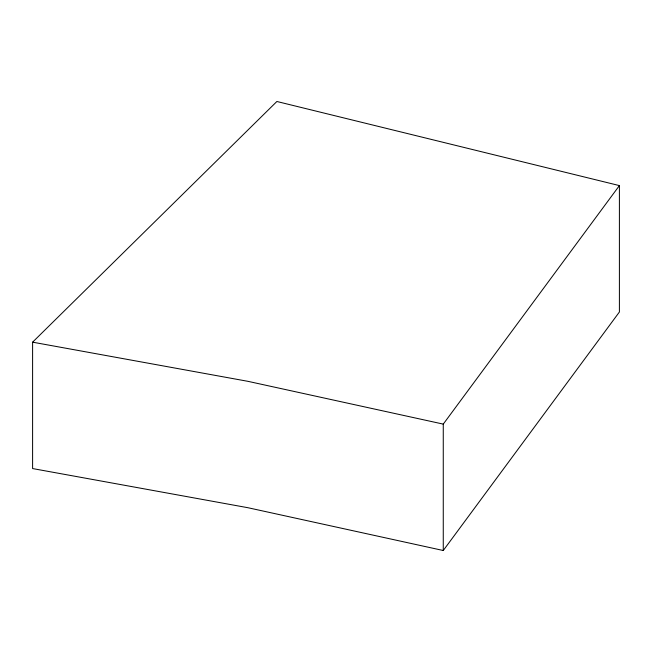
<?xml version="1.0" encoding="UTF-8"?>
<svg xmlns="http://www.w3.org/2000/svg" width="652" height="652" viewBox="0 0 652 652"><rect width="100%" height="100%" fill="white"/><g stroke="black" fill="none" stroke-linecap="round" stroke-linejoin="round"><path stroke-width="0.98" d="M443.262 550.508L443.262 424.11L619.4 185.592L276.88 101.492L32.6 342.17L32.6 468.56L247.784 507.688L443.262 550.508L619.4 311.99L619.4 185.592M32.6 342.17L247.784 381.298L443.262 424.11"/></g></svg>
